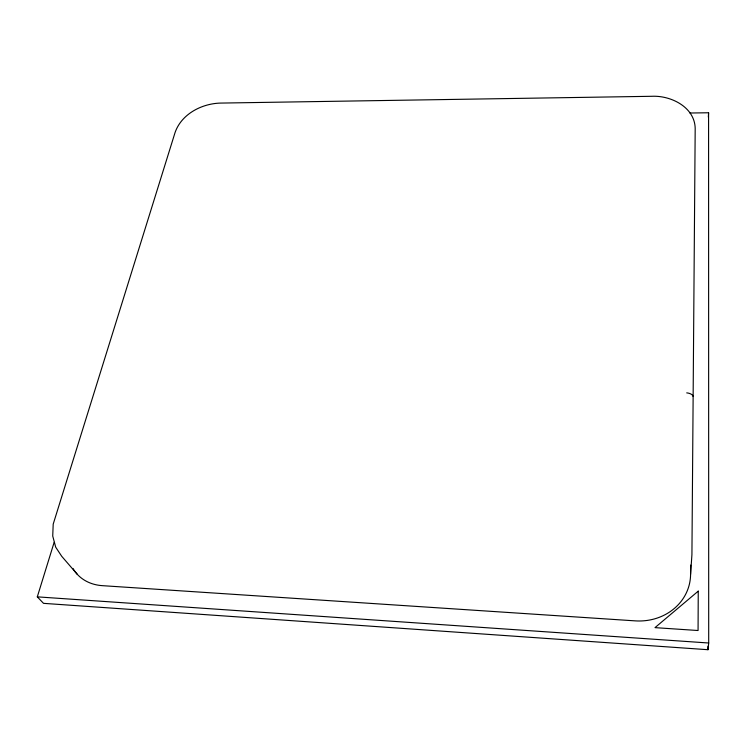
<?xml version="1.0" encoding="UTF-8"?>
<svg xmlns="http://www.w3.org/2000/svg" width="746" height="746" viewBox="0 0 746 746"><rect width="100%" height="100%" fill="white"/><g stroke="black" fill="none" stroke-linecap="round" stroke-linejoin="round"><path stroke-width="1.12" d="M54.141 542.342L37.3 596.856L43.52 603.346L707.982 649.71L707.982 646.222M73.015 568.489A49.935 40.191 -37.2 0 0 102.426 585.666L635.219 620.868A53.451 48.453 10.1 0 0 690.582 574.392L690.656 565.086M708.336 117.094L708.579 112.767L689.957 113.01M690.582 574.392L691.924 554.66L695.188 128.331C694.694 107.004 670.785 95.339 651.808 96.29L220.34 103.088C201.653 103.61 181.455 114.091 175.068 132.536L53.199 524.14L52.733 536.048L55.708 547.2L61.741 556.32L77.425 574.467M707.982 649.71L708.7 643.005L708.579 112.767M37.3 596.856L708.7 643.005M686.712 392.881L687.047 392.9A7.591 3.917 1.4 0 1 693.118 396.322L693.137 396.49M698.247 591.14L698.07 630.519L654.988 627.638L698.247 591.14"/></g></svg>
